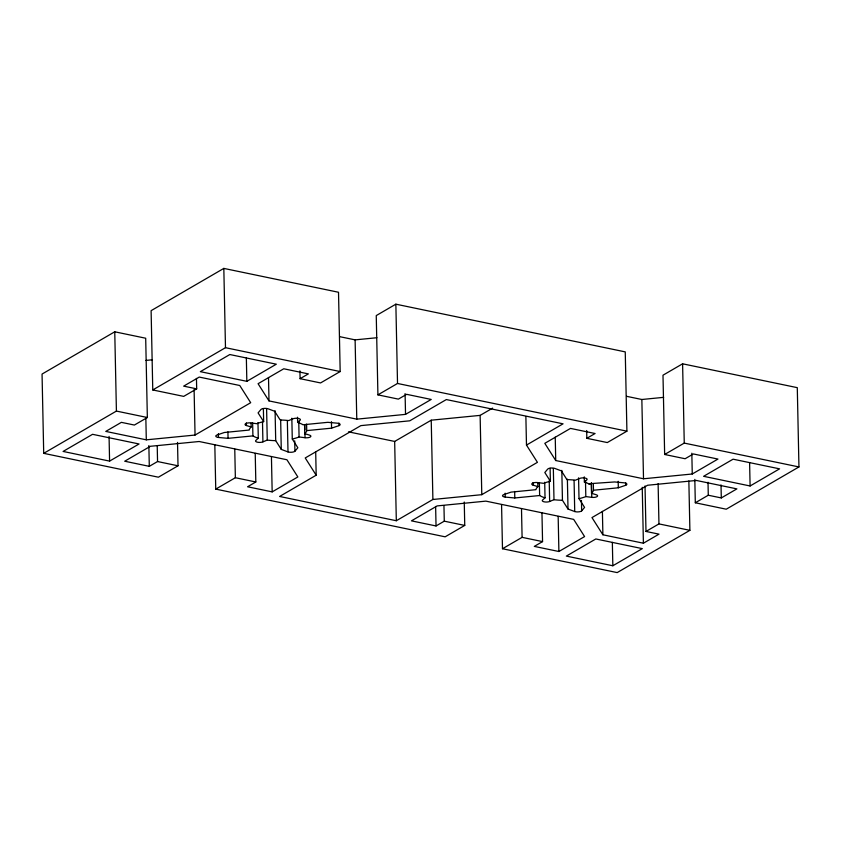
<?xml version="1.0" encoding="UTF-8"?>
<svg xmlns="http://www.w3.org/2000/svg" width="841" height="841" viewBox="0 0 841 841"><rect width="100%" height="100%" fill="white"/><g stroke="black" fill="none" stroke-linecap="round" stroke-linejoin="round"><path stroke-width="1.26" d="M275.081 410.744L275.711 440.642L281.272 449.399L288 451.922A4.247 1.514 -1.2 0 0 294.928 451.239L297.84 447.78L292.279 439.013L291.838 418.219M561.82 470.371L562.45 500.269L568.011 509.026L574.729 511.549A4.247 1.514 -1.2 0 0 581.657 510.876L584.579 507.407L579.007 498.639L578.576 477.846M257.966 422.624L258.292 438.224L255.864 440.39A4.247 1.514 -1.2 0 0 257.514 442.219A4.247 1.514 -1.2 0 0 262.918 441.861L267.259 440.085A28.867 10.292 -1.2 0 0 275.711 440.642M292.279 439.013A28.867 10.292 -1.2 0 0 299.081 436.963L305.031 437.719A4.247 1.514 -1.2 0 0 310.224 437.036A4.247 1.514 -1.2 0 0 309.499 435.123L304.757 433.662A28.867 10.292 -1.2 0 0 306.734 430.613L331.575 428.164L338.986 425.63A4.247 1.514 -1.2 0 0 337.43 423.191L327.864 422.319L303.023 424.768A28.867 10.292 -1.2 0 0 297.63 422.434L300.069 420.269A4.247 1.514 -1.2 0 0 298.408 418.44A4.247 1.514 -1.2 0 0 293.004 418.797L288.673 420.574A28.867 10.292 -1.2 0 0 280.211 420.027L274.65 411.26L267.932 408.737A4.247 1.514 -1.2 0 0 261.004 409.42L258.082 412.889L263.654 421.646A28.867 10.292 -1.2 0 0 256.841 423.696L250.902 422.939A4.247 1.514 -1.2 0 0 245.709 423.622A4.247 1.514 -1.2 0 0 246.424 425.535L251.165 426.997A28.867 10.292 -1.2 0 0 249.199 430.056L224.347 432.495L216.936 435.028A4.247 1.514 -1.2 0 0 218.492 437.467L228.058 438.34L252.91 435.89A28.867 10.292 -1.2 0 0 258.292 438.224M544.705 482.25L545.031 497.851L542.592 500.017A4.247 1.514 -1.2 0 0 544.253 501.846A4.247 1.514 -1.2 0 0 549.646 501.488L553.988 499.712A28.867 10.292 -1.2 0 0 562.45 500.269M589.751 484.395A28.867 10.292 -1.2 0 0 584.369 482.061L586.797 479.896A4.247 1.514 -1.2 0 0 585.147 478.066A4.247 1.514 -1.2 0 0 579.743 478.424L575.402 480.2A28.867 10.292 -1.2 0 0 566.95 479.654L561.389 470.886L554.661 468.363A4.247 1.514 -1.2 0 0 547.733 469.047L544.821 472.516L550.382 481.273A28.867 10.292 -1.2 0 0 543.58 483.323L537.63 482.566A4.247 1.514 -1.2 0 0 532.437 483.249A4.247 1.514 -1.2 0 0 533.162 485.162L537.904 486.624A28.867 10.292 -1.2 0 0 535.927 489.683L511.086 492.122L503.675 494.655A4.247 1.514 -1.2 0 0 505.231 497.094L514.797 497.967L539.638 495.528A28.867 10.292 -1.2 0 0 545.031 497.851M196.458 378.439L196.678 388.847L183.664 386.135L199.254 377.073L239.769 385.504L250.692 402.702L195.049 435.049L146.302 439.832L105.777 431.412L121.367 422.35L134.381 425.052L147.354 417.514L145.693 338.229L114.754 331.796L42.05 374.056L43.711 453.341L158.402 477.194L178.008 465.798L177.525 442.398M299.932 370.881L300.1 378.681L320.568 382.939L340.174 371.543L338.513 292.258L223.822 268.405L151.107 310.665L152.768 389.951L183.706 396.384L196.678 388.847M43.711 453.341L116.415 411.081L147.354 417.514M152.768 389.951L225.483 347.69L340.174 371.543M109.582 461.11L139.049 443.974L92.563 434.313L63.096 451.438L109.582 461.11L109.067 436.405M246.844 381.33L276.311 364.195L229.824 354.534L200.358 371.659L246.844 381.33L246.35 357.93M586.671 430.508L586.839 438.308L607.297 442.566L626.913 431.17L625.252 351.885L395.859 304.179L376.253 315.575L377.914 394.86L398.382 399.118L406.624 394.324L431.212 399.443L405.53 414.371L356.773 419.154L268.994 400.905L258.071 383.706L283.764 368.779L308.353 373.888L300.1 378.681M255.222 453.383L255.822 481.977L247.58 486.771L272.169 491.88L297.851 476.952L286.928 459.754L199.149 441.504L150.402 446.287L124.71 461.225L149.299 466.335L157.551 461.541L178.008 465.798M214.823 444.921L215.748 489.115L235.364 477.72L255.822 481.977M377.914 394.86L397.52 383.464L626.913 431.17M315.69 451.806L316.184 475.207L279.611 496.463L396.321 520.737L432.894 499.48L481.788 494.676L537.431 462.329L526.477 445.078L525.877 416.484M348.489 431.843L394.66 441.441L431.233 420.185L480.127 415.38L492.616 408.127M526.477 445.078L563.05 423.822L446.34 399.559L409.767 420.815L360.873 425.62L305.23 457.956L316.184 475.207M694.824 479.381L695.307 502.771L726.246 509.204L798.95 466.944L797.289 387.659L682.598 363.806L662.992 375.202L664.653 454.487L685.11 458.744L693.362 453.951L717.951 459.07L692.259 473.998L643.512 478.781L555.733 460.532L544.81 443.333L570.492 428.405L595.081 433.514L586.839 438.308M541.961 513.01L542.561 541.604L534.308 546.398L558.897 551.507L584.59 536.579L573.667 519.381L485.888 501.131L437.131 505.914L411.449 520.852L436.037 525.961L444.279 521.168L464.747 525.425L464.253 502.024M464.747 525.425L445.141 536.821L215.748 489.115M501.562 504.558L502.487 548.742L522.093 537.346L542.561 541.604M664.653 454.487L684.259 443.091L798.95 466.944M645.026 485.951L645.983 531.449L658.955 523.901L689.893 530.335L688.853 480.947M695.307 502.771L708.28 495.233L721.294 497.935L736.884 488.884L696.359 480.453L647.612 485.246L591.969 517.583L602.892 534.781L643.407 543.212L658.997 534.151L645.983 531.449M612.837 565.762L642.303 548.626L595.817 538.965L566.35 556.09L612.837 565.762L612.343 542.361M750.098 485.982L779.565 468.847L733.079 459.186L703.612 476.311L750.098 485.982L749.604 462.582M689.893 530.335L617.178 572.595L502.487 548.742M579.007 498.639A28.867 10.292 -1.2 0 0 585.82 496.589L591.759 497.346A4.247 1.514 -1.2 0 0 596.952 496.663A4.247 1.514 -1.2 0 0 596.237 494.75L591.496 493.289A28.867 10.292 -1.2 0 0 593.462 490.24L618.314 487.791L625.715 485.257L625.662 482.66M145.924 360.421L152.337 359.79M339.848 336.694L355.112 339.869L376.926 337.725M626.587 396.321L641.851 399.496L663.654 397.351M588.605 483.754L614.603 481.956L624.169 482.818A4.247 1.514 -1.2 0 1 625.715 485.257M721.021 484.942L721.294 497.935M708.017 482.24L708.28 495.233M691.828 453.204L692.259 473.998M682.598 363.806L684.259 443.091M658.114 483.607L658.955 523.901M641.851 399.496L643.512 478.781M642.24 487.317L643.407 543.212M618.177 481.294L618.314 487.791M602.398 511.391L602.892 534.781M593.326 483.733L593.462 490.24M591.465 483.049L591.759 497.346M591.276 482.892L591.496 493.289M585.483 480.989L585.82 496.589M584.253 476.858L584.369 482.061M581.436 500.469L581.657 510.876M574.077 480.358L574.729 511.549M567.381 479.139L568.011 509.026M558.161 516.416L558.897 551.507M555.239 437.141L555.733 460.532M553.336 468.521L553.988 499.712M550.109 468.279L550.382 481.273M549.215 480.695L549.646 501.488M539.365 482.524L539.638 495.528M537.82 482.723L537.904 486.624M533.099 482.566L533.162 485.162M521.494 508.752L522.093 537.346M514.66 491.47L514.797 497.967M505.147 493.194L505.231 497.094M480.127 415.38L481.788 494.676M443.953 505.567L444.279 521.168M435.627 506.461L436.037 525.961M431.233 420.185L432.894 499.48M405.089 393.577L405.53 414.371M395.859 304.179L397.52 383.464M394.66 441.441L396.321 520.737M355.112 339.869L356.773 419.154M338.934 423.034L338.986 425.63M331.438 421.667L331.575 428.164M306.597 424.106L306.734 430.613M304.757 424.726L304.863 429.93M304.947 433.819L305.031 437.719M304.568 424.558L304.757 433.662M298.755 421.362L299.081 436.963M297.525 417.231L297.63 422.434M294.707 440.842L294.928 451.239M287.349 420.731L288 451.922M280.652 419.512L281.272 449.399M271.433 456.789L272.169 491.88M268.51 377.504L268.994 400.905M266.608 408.894L267.259 440.085M263.38 408.652L263.654 421.646M262.508 422.361L262.918 441.861M252.636 422.897L252.91 435.89M251.081 423.097L251.165 426.997M246.371 422.939L246.424 425.535M234.765 449.126L235.364 477.72M227.922 431.832L228.058 438.34M223.822 268.405L225.483 347.69M218.408 433.567L218.492 437.467M194.103 389.551L195.049 435.049M157.225 445.94L157.551 461.541M148.868 445.541L149.299 466.335M145.84 417.735L146.302 439.832M114.754 331.796L116.415 411.081"/></g></svg>
